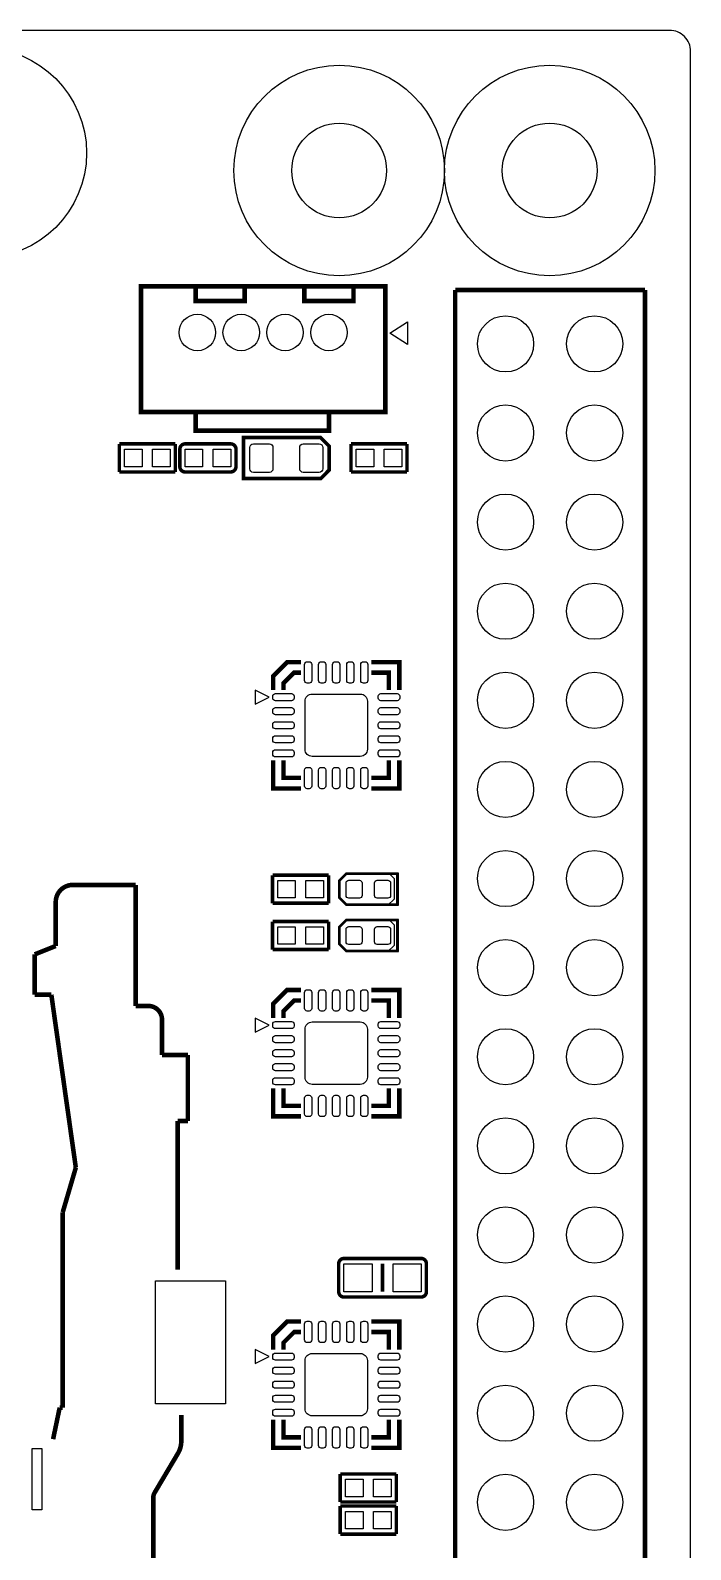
# Model space of a CAD drawing. Extents: x 0 to 100, y -83 to 0.
# Drawn here: x 81.2 to 100.02, y -43.31 to -0.01 of the extents above; entities that cross this region are included whole.
import ezdxf

# ---------------------------------------------------------------- set-up
doc = ezdxf.new("R2010")
doc.units = 0
doc.header["$MEASUREMENT"] = 0
doc.layers.get('0').update_dxf_attribs({"linetype": 'CONTINUOUS'})
for name, color, linetype in [('BG_OUTLINE', 5, 'CONTINUOUS'), ('PG_SILK-TOP', 253, 'CONTINUOUS'), ('PG_SILKSCREEN_TOP', 253, 'CONTINUOUS'), ('PIN_TOP', 92, 'CONTINUOUS')]:
    doc.layers.add(name, color=color, linetype=linetype)

msp = doc.modelspace()

# ---------------------------------------------------------------- linework, layer by layer
at = {"linetype": 'Continuous'}
for centre in [(90.000074, -3.999992), (96.000062, -3.999992)]:
    msp.add_circle(centre, 1.35, dxfattribs=at)
at = {"layer": 'BG_OUTLINE'}
msp.add_lwpolyline([(99.418648, -0.005842), (0.61849, -0.005842, 0.414214), (0.018542, -0.60579), (0.018542, -78.405736, 0.414214), (0.61849, -79.005684), (99.418648, -79.005684, 0.414214), (100.018596, -78.405736), (100.018596, -0.60579, 0.414214)], format="xyb", close=True, dxfattribs=at)
at = {"layer": 'PG_SILK-TOP'}
for points, const_width in [([(84.353146, -10.882122), (91.313254, -10.882122), (91.313254, -7.302246), (84.353146, -7.302246), (84.353146, -10.882122)], 0.130048), ([(87.308182, -7.317232), (87.308182, -7.717282), (85.908134, -7.717282), (85.908134, -7.317232)], 0.130048), ([(90.408252, -7.317232), (90.408252, -7.717282), (89.008204, -7.717282), (89.008204, -7.317232)], 0.130048), ([(93.3069, -58.735722), (93.3069, -7.405878)], 0.130048), ([(93.3069, -7.405878), (98.7171, -7.405878)], 0.130048), ([(98.7171, -7.405878), (98.7171, -58.23585)], 0.130048), ([(89.708228, -10.917174), (89.708228, -11.4173), (85.908134, -11.4173), (85.908134, -10.917174)], 0.130048), ([(89.471246, -12.78128), (87.2744, -12.78128), (87.2744, -11.61288), (89.471246, -11.61288), (89.7128, -11.855196), (89.7128, -12.538964), (89.471246, -12.78128)], 0.1016), ([(83.7311, -12.59205), (83.7311, -11.79195)], 0.100076), ([(83.7311, -11.79195), (85.3313, -11.79195)], 0.100076), ([(85.3313, -11.79195), (85.3313, -12.59205)], 0.100076), ([(87.0585, -11.942064), (87.0585, -12.441936)], 0.100076), ([(90.3351, -12.59205), (90.3351, -11.79195)], 0.100076), ([(90.3351, -11.79195), (91.9353, -11.79195)], 0.100076), ([(91.9353, -11.79195), (91.9353, -12.59205)], 0.100076), ([(85.3313, -12.59205), (83.7311, -12.59205)], 0.100076), ([(91.9353, -12.59205), (90.3351, -12.59205)], 0.100076), ([(88.115902, -18.812002), (88.115902, -18.411952), (88.515952, -18.011902), (88.916002, -18.011902)], 0.127), ([(90.915998, -18.011902), (91.716098, -18.011902), (91.716098, -18.812002)], 0.127), ([(88.415876, -18.812002), (88.415876, -18.612104), (88.716104, -18.311876), (88.916002, -18.311876)], 0.127), ([(90.915998, -18.311876), (91.416124, -18.311876), (91.416124, -18.812002)], 0.127), ([(88.916002, -21.612098), (88.115902, -21.612098), (88.115902, -20.811998)], 0.127), ([(88.916002, -21.312124), (88.415876, -21.312124), (88.415876, -20.811998)], 0.127), ([(91.416124, -20.811998), (91.416124, -21.312124), (90.915998, -21.312124)], 0.127), ([(91.716098, -20.811998), (91.716098, -21.612098), (90.915998, -21.612098)], 0.127), ([(88.0999, -24.88565), (88.0999, -24.08555)], 0.100076), ([(88.0999, -24.08555), (89.7001, -24.08555)], 0.100076), ([(89.7001, -24.08555), (89.7001, -24.88565)], 0.100076), ([(91.6559, -24.9301), (90.2081, -24.9301), (90.0049, -24.7269), (90.0049, -24.2443), (90.2081, -24.0411), (91.6559, -24.0411), (91.6559, -24.9301)], 0.0762), ([(84.19973, -24.362664), (82.409792, -24.362664)], 0.130048), ([(84.19973, -27.812746), (84.19973, -24.362664)], 0.130048), ([(81.919826, -24.85263), (81.919826, -26.10358)], 0.130048), ([(89.7001, -24.88565), (88.0999, -24.88565)], 0.100076), ([(88.0999, -26.20645), (88.0999, -25.40635)], 0.100076), ([(88.0999, -25.40635), (89.7001, -25.40635)], 0.100076), ([(89.7001, -25.40635), (89.7001, -26.20645)], 0.100076), ([(91.6559, -26.2509), (90.2081, -26.2509), (90.0049, -26.0477), (90.0049, -25.5651), (90.2081, -25.3619), (91.6559, -25.3619), (91.6559, -26.2509)], 0.0762), ([(81.919826, -26.10358), (81.319878, -26.34361)], 0.130048), ([(81.319878, -26.34361), (81.319878, -27.493722)], 0.130048), ([(89.7001, -26.20645), (88.0999, -26.20645)], 0.100076), ([(81.319878, -27.493722), (81.794858, -27.493722)], 0.130048), ([(81.794858, -27.493722), (82.49285, -32.421576)], 0.130048), ([(88.115902, -28.159202), (88.115902, -27.759152), (88.515952, -27.359102), (88.916002, -27.359102)], 0.127), ([(88.415876, -28.159202), (88.415876, -27.959304), (88.716104, -27.659076), (88.916002, -27.659076)], 0.127), ([(90.915998, -27.359102), (91.716098, -27.359102), (91.716098, -28.159202)], 0.127), ([(90.915998, -27.659076), (91.416124, -27.659076), (91.416124, -28.159202)], 0.127), ([(84.559902, -27.812746), (84.19973, -27.812746)], 0.130048), ([(84.949792, -29.212794), (84.949792, -28.202636)], 0.130048), ([(85.685884, -29.212794), (84.949792, -29.212794)], 0.130048), ([(85.685884, -31.092648), (85.685884, -29.212794)], 0.130048), ([(88.916002, -30.959298), (88.115902, -30.959298), (88.115902, -30.159198)], 0.127), ([(88.916002, -30.659324), (88.415876, -30.659324), (88.415876, -30.159198)], 0.127), ([(91.416124, -30.159198), (91.416124, -30.659324), (90.915998, -30.659324)], 0.127), ([(91.716098, -30.159198), (91.716098, -30.959298), (90.915998, -30.959298)], 0.127), ([(85.3948, -31.092648), (85.685884, -31.092648)], 0.130048), ([(85.3948, -35.33267), (85.3948, -31.092648)], 0.130048), ([(82.49285, -32.421576), (82.119724, -33.693608)], 0.130048), ([(82.119724, -33.693608), (82.119724, -39.262558)], 0.130048), ([(91.2368, -35.15995), (91.2368, -35.96005)], 0.100076), ([(92.486734, -35.96005), (92.486734, -35.15995)], 0.100076), ([(88.115902, -37.608002), (88.115902, -37.207952), (88.515952, -36.807902), (88.916002, -36.807902)], 0.127), ([(90.915998, -36.807902), (91.716098, -36.807902), (91.716098, -37.608002)], 0.127), ([(88.415876, -37.608002), (88.415876, -37.408104), (88.716104, -37.107876), (88.916002, -37.107876)], 0.127), ([(90.915998, -37.107876), (91.416124, -37.107876), (91.416124, -37.608002)], 0.127), ([(82.032856, -39.262558), (81.844896, -40.162734)], 0.130048), ([(82.119724, -39.262558), (82.032856, -39.262558)], 0.130048), ([(85.499702, -40.215566), (85.499702, -39.472616)], 0.130048), ([(88.916002, -40.408098), (88.115902, -40.408098), (88.115902, -39.607998)], 0.127), ([(88.916002, -40.108124), (88.415876, -40.108124), (88.415876, -39.607998)], 0.127), ([(91.416124, -39.607998), (91.416124, -40.108124), (90.915998, -40.108124)], 0.127), ([(91.716098, -39.607998), (91.716098, -40.408098), (90.915998, -40.408098)], 0.127), ([(84.742782, -41.681654), (85.40369, -40.56761)], 0.130048), ([(90.0303, -41.15435), (91.6305, -41.15435)], 0.100076), ([(90.0303, -41.95445), (90.0303, -41.15435)], 0.100076), ([(91.6305, -41.15435), (91.6305, -41.95445)], 0.100076), ([(84.699856, -50.592736), (84.699856, -41.839642)], 0.130048), ([(91.6305, -41.95445), (90.0303, -41.95445)], 0.100076), ([(90.0303, -42.06875), (91.6305, -42.06875)], 0.100076), ([(90.0303, -42.86885), (90.0303, -42.06875)], 0.100076), ([(91.6305, -42.06875), (91.6305, -42.86885)], 0.100076), ([(91.6305, -42.86885), (90.0303, -42.86885)], 0.100076)]:
    msp.add_lwpolyline(points, dxfattribs=dict(at, const_width=const_width))
for points, const_width in [([(85.4583, -12.441936), (85.4583, -11.942064, -0.414463), (85.608414, -11.79195)], 0.100076), ([(85.608414, -11.79195), (86.908386, -11.79195, -0.414463), (87.0585, -11.942064)], 0.100076), ([(86.908386, -12.59205), (85.608414, -12.59205, -0.414463), (85.4583, -12.441936)], 0.100076), ([(87.0585, -12.441936, -0.414463), (86.908386, -12.59205)], 0.100076), ([(82.409792, -24.362664, 0.414174), (81.919826, -24.85263)], 0.130048), ([(84.949792, -28.202636, 0.414091), (84.559902, -27.812746)], 0.130048), ([(92.336874, -35.01009), (90.136726, -35.01009, 0.41387), (89.986866, -35.15995)], 0.100076), ([(92.486734, -35.15995, 0.41387), (92.336874, -35.01009)], 0.100076), ([(89.986866, -35.15995), (89.986866, -35.96005, 0.41387), (90.136726, -36.10991)], 0.100076), ([(90.136726, -36.10991), (92.336874, -36.10991, 0.41387), (92.486734, -35.96005)], 0.100076), ([(85.40369, -40.56761, 0.134577), (85.499702, -40.215566)], 0.130048), ([(84.742782, -41.681654, 0.134518), (84.699856, -41.839642)], 0.130048)]:
    msp.add_lwpolyline(points, format="xyb", dxfattribs=dict(at, const_width=const_width))
for points in [[(91.3892, -24.9428), (91.694, -24.9428), (91.694, -24.0284), (91.4146, -24.0284), (91.567, -24.1808), (91.567, -24.765)], [(91.3892, -26.2636), (91.694, -26.2636), (91.694, -25.3492), (91.4146, -25.3492), (91.567, -25.5016), (91.567, -26.0858)]]:
    msp.add_lwpolyline(points, close=True, dxfattribs=at)
at = {"layer": 'PG_SILKSCREEN_TOP'}
for points in [[(91.948, -8.958072), (91.44, -8.636), (91.948, -8.313928)], [(88.006428, -19.0119), (87.606378, -18.812002), (87.606378, -19.212052)], [(88.006428, -28.3591), (87.606378, -28.159202), (87.606378, -28.559252)], [(88.006428, -37.8079), (87.606378, -37.608002), (87.606378, -38.008052)]]:
    msp.add_lwpolyline(points, close=True, dxfattribs=at)
at = {"layer": 'PIN_TOP'}
for points in [[(83.881214, -12.441936), (83.881214, -11.942064), (84.381086, -11.942064), (84.381086, -12.441936)], [(84.681314, -12.441936), (84.681314, -11.942064), (85.181186, -11.942064), (85.181186, -12.441936)], [(86.108286, -11.942064), (86.108286, -12.441936), (85.608414, -12.441936), (85.608414, -11.942064)], [(86.908386, -11.942064), (86.908386, -12.441936), (86.408514, -12.441936), (86.408514, -11.942064)], [(90.485214, -12.441936), (90.485214, -11.942064), (90.985086, -11.942064), (90.985086, -12.441936)], [(91.285314, -12.441936), (91.285314, -11.942064), (91.785186, -11.942064), (91.785186, -12.441936)], [(88.250014, -24.735536), (88.250014, -24.235664), (88.749886, -24.235664), (88.749886, -24.735536)], [(89.050114, -24.735536), (89.050114, -24.235664), (89.549986, -24.235664), (89.549986, -24.735536)], [(88.250014, -26.056336), (88.250014, -25.556464), (88.749886, -25.556464), (88.749886, -26.056336)], [(89.050114, -26.056336), (89.050114, -25.556464), (89.549986, -25.556464), (89.549986, -26.056336)], [(90.136726, -35.96005), (90.136726, -35.15995), (90.936826, -35.15995), (90.936826, -35.96005)], [(91.536774, -35.96005), (91.536774, -35.15995), (92.336874, -35.15995), (92.336874, -35.96005)], [(86.759796, -35.65271), (86.759796, -39.15283), (84.7598, -39.15283), (84.7598, -35.65271)], [(81.524856, -40.427656), (81.524856, -42.177716), (81.244948, -42.177716), (81.244948, -40.427656)], [(90.680286, -41.304464), (90.680286, -41.804336), (90.180414, -41.804336), (90.180414, -41.304464)], [(91.480386, -41.304464), (91.480386, -41.804336), (90.980514, -41.804336), (90.980514, -41.304464)], [(90.680286, -42.218864), (90.680286, -42.718736), (90.180414, -42.718736), (90.180414, -42.218864)], [(91.480386, -42.218864), (91.480386, -42.718736), (90.980514, -42.718736), (90.980514, -42.218864)]]:
    msp.add_lwpolyline(points, close=True, dxfattribs=at)
for points in [[(88.1126, -11.89228), (88.1126, -12.50188, -0.414214), (88.011, -12.60348), (87.5538, -12.60348, -0.414214), (87.4522, -12.50188), (87.4522, -11.89228, -0.414214), (87.5538, -11.79068), (88.011, -11.79068, -0.414214)], [(89.535, -11.89228), (89.535, -12.50188, -0.414214), (89.4334, -12.60348), (88.9762, -12.60348, -0.414214), (88.8746, -12.50188), (88.8746, -11.89228, -0.414214), (88.9762, -11.79068), (89.4334, -11.79068, -0.414214)], [(89.0905, -18.002504), (89.1413, -18.002504, -0.414214), (89.2175, -18.078704), (89.2175, -18.535904, -0.414214), (89.1413, -18.612104), (89.0905, -18.612104, -0.414214), (89.0143, -18.535904), (89.0143, -18.078704, -0.414214)], [(89.49055, -18.002504), (89.54135, -18.002504, -0.414214), (89.61755, -18.078704), (89.61755, -18.535904, -0.414214), (89.54135, -18.612104), (89.49055, -18.612104, -0.414214), (89.41435, -18.535904), (89.41435, -18.078704, -0.414214)], [(89.8906, -18.002504), (89.9414, -18.002504, -0.414214), (90.0176, -18.078704), (90.0176, -18.535904, -0.414214), (89.9414, -18.612104), (89.8906, -18.612104, -0.414214), (89.8144, -18.535904), (89.8144, -18.078704, -0.414214)], [(90.29065, -18.002504), (90.34145, -18.002504, -0.414214), (90.41765, -18.078704), (90.41765, -18.535904, -0.414214), (90.34145, -18.612104), (90.29065, -18.612104, -0.414214), (90.21445, -18.535904), (90.21445, -18.078704, -0.414214)], [(90.6907, -18.002504), (90.7415, -18.002504, -0.414214), (90.8177, -18.078704), (90.8177, -18.535904, -0.414214), (90.7415, -18.612104), (90.6907, -18.612104, -0.414214), (90.6145, -18.535904), (90.6145, -18.078704, -0.414214)], [(88.614504, -19.1135), (88.182704, -19.1135, -0.414214), (88.106504, -19.0373), (88.106504, -18.9865, -0.414214), (88.182704, -18.9103), (88.614504, -18.9103), (88.639904, -18.9103, -0.414214), (88.716104, -18.9865), (88.716104, -19.0119), (88.716104, -19.0373, -0.414214), (88.639904, -19.1135)], [(89.2302, -18.923), (90.6018, -18.923, -0.414214), (90.805, -19.1262), (90.805, -20.4978, -0.414214), (90.6018, -20.701), (89.2302, -20.701, -0.414214), (89.027, -20.4978), (89.027, -19.1262, -0.414214)], [(91.623896, -19.1135), (91.192096, -19.1135, -0.414214), (91.115896, -19.0373), (91.115896, -18.9865, -0.414214), (91.192096, -18.9103), (91.623896, -18.9103), (91.649296, -18.9103, -0.414214), (91.725496, -18.9865), (91.725496, -19.0119), (91.725496, -19.0373, -0.414214), (91.649296, -19.1135)], [(88.614504, -19.51355), (88.182704, -19.51355, -0.414214), (88.106504, -19.43735), (88.106504, -19.38655, -0.414214), (88.182704, -19.31035), (88.614504, -19.31035), (88.639904, -19.31035, -0.414214), (88.716104, -19.38655), (88.716104, -19.41195), (88.716104, -19.43735, -0.414214), (88.639904, -19.51355)], [(91.623896, -19.51355), (91.192096, -19.51355, -0.414214), (91.115896, -19.43735), (91.115896, -19.38655, -0.414214), (91.192096, -19.31035), (91.623896, -19.31035), (91.649296, -19.31035, -0.414214), (91.725496, -19.38655), (91.725496, -19.41195), (91.725496, -19.43735, -0.414214), (91.649296, -19.51355)], [(88.614504, -19.9136), (88.182704, -19.9136, -0.414214), (88.106504, -19.8374), (88.106504, -19.7866, -0.414214), (88.182704, -19.7104), (88.614504, -19.7104), (88.639904, -19.7104, -0.414214), (88.716104, -19.7866), (88.716104, -19.812), (88.716104, -19.8374, -0.414214), (88.639904, -19.9136)], [(91.623896, -19.9136), (91.192096, -19.9136, -0.414214), (91.115896, -19.8374), (91.115896, -19.7866, -0.414214), (91.192096, -19.7104), (91.623896, -19.7104), (91.649296, -19.7104, -0.414214), (91.725496, -19.7866), (91.725496, -19.812), (91.725496, -19.8374, -0.414214), (91.649296, -19.9136)], [(88.614504, -20.31365), (88.182704, -20.31365, -0.414214), (88.106504, -20.23745), (88.106504, -20.18665, -0.414214), (88.182704, -20.11045), (88.614504, -20.11045), (88.639904, -20.11045, -0.414214), (88.716104, -20.18665), (88.716104, -20.21205), (88.716104, -20.23745, -0.414214), (88.639904, -20.31365)], [(91.623896, -20.31365), (91.192096, -20.31365, -0.414214), (91.115896, -20.23745), (91.115896, -20.18665, -0.414214), (91.192096, -20.11045), (91.623896, -20.11045), (91.649296, -20.11045, -0.414214), (91.725496, -20.18665), (91.725496, -20.21205), (91.725496, -20.23745, -0.414214), (91.649296, -20.31365)], [(88.614504, -20.7137), (88.182704, -20.7137, -0.414214), (88.106504, -20.6375), (88.106504, -20.5867, -0.414214), (88.182704, -20.5105), (88.614504, -20.5105), (88.639904, -20.5105, -0.414214), (88.716104, -20.5867), (88.716104, -20.6121), (88.716104, -20.6375, -0.414214), (88.639904, -20.7137)], [(91.623896, -20.7137), (91.192096, -20.7137, -0.414214), (91.115896, -20.6375), (91.115896, -20.5867, -0.414214), (91.192096, -20.5105), (91.623896, -20.5105), (91.649296, -20.5105, -0.414214), (91.725496, -20.5867), (91.725496, -20.6121), (91.725496, -20.6375, -0.414214), (91.649296, -20.7137)], [(89.0905, -21.011896), (89.1413, -21.011896, -0.414214), (89.2175, -21.088096), (89.2175, -21.545296, -0.414214), (89.1413, -21.621496), (89.0905, -21.621496, -0.414214), (89.0143, -21.545296), (89.0143, -21.088096, -0.414214)], [(89.49055, -21.011896), (89.54135, -21.011896, -0.414214), (89.61755, -21.088096), (89.61755, -21.545296, -0.414214), (89.54135, -21.621496), (89.49055, -21.621496, -0.414214), (89.41435, -21.545296), (89.41435, -21.088096, -0.414214)], [(89.8906, -21.011896), (89.9414, -21.011896, -0.414214), (90.0176, -21.088096), (90.0176, -21.545296, -0.414214), (89.9414, -21.621496), (89.8906, -21.621496, -0.414214), (89.8144, -21.545296), (89.8144, -21.088096, -0.414214)], [(90.29065, -21.011896), (90.34145, -21.011896, -0.414214), (90.41765, -21.088096), (90.41765, -21.545296, -0.414214), (90.34145, -21.621496), (90.29065, -21.621496, -0.414214), (90.21445, -21.545296), (90.21445, -21.088096, -0.414214)], [(90.6907, -21.011896), (90.7415, -21.011896, -0.414214), (90.8177, -21.088096), (90.8177, -21.545296, -0.414214), (90.7415, -21.621496), (90.6907, -21.621496, -0.414214), (90.6145, -21.545296), (90.6145, -21.088096, -0.414214)], [(90.6526, -24.6634, -0.414214), (90.5764, -24.7396), (90.2716, -24.7396, -0.414214), (90.1954, -24.6634), (90.1954, -24.3078, -0.414214), (90.2716, -24.2316), (90.5764, -24.2316, -0.414214), (90.6526, -24.3078)], [(91.4654, -24.6634, -0.414214), (91.3892, -24.7396), (91.0844, -24.7396, -0.414214), (91.0082, -24.6634), (91.0082, -24.3078, -0.414214), (91.0844, -24.2316), (91.3892, -24.2316, -0.414214), (91.4654, -24.3078)], [(90.6526, -25.9842, -0.414214), (90.5764, -26.0604), (90.2716, -26.0604, -0.414214), (90.1954, -25.9842), (90.1954, -25.6286, -0.414214), (90.2716, -25.5524), (90.5764, -25.5524, -0.414214), (90.6526, -25.6286)], [(91.4654, -25.9842, -0.414214), (91.3892, -26.0604), (91.0844, -26.0604, -0.414214), (91.0082, -25.9842), (91.0082, -25.6286, -0.414214), (91.0844, -25.5524), (91.3892, -25.5524, -0.414214), (91.4654, -25.6286)], [(89.0905, -27.349704), (89.1413, -27.349704, -0.414214), (89.2175, -27.425904), (89.2175, -27.883104, -0.414214), (89.1413, -27.959304), (89.0905, -27.959304, -0.414214), (89.0143, -27.883104), (89.0143, -27.425904, -0.414214)], [(89.49055, -27.349704), (89.54135, -27.349704, -0.414214), (89.61755, -27.425904), (89.61755, -27.883104, -0.414214), (89.54135, -27.959304), (89.49055, -27.959304, -0.414214), (89.41435, -27.883104), (89.41435, -27.425904, -0.414214)], [(89.8906, -27.349704), (89.9414, -27.349704, -0.414214), (90.0176, -27.425904), (90.0176, -27.883104, -0.414214), (89.9414, -27.959304), (89.8906, -27.959304, -0.414214), (89.8144, -27.883104), (89.8144, -27.425904, -0.414214)], [(90.29065, -27.349704), (90.34145, -27.349704, -0.414214), (90.41765, -27.425904), (90.41765, -27.883104, -0.414214), (90.34145, -27.959304), (90.29065, -27.959304, -0.414214), (90.21445, -27.883104), (90.21445, -27.425904, -0.414214)], [(90.6907, -27.349704), (90.7415, -27.349704, -0.414214), (90.8177, -27.425904), (90.8177, -27.883104, -0.414214), (90.7415, -27.959304), (90.6907, -27.959304, -0.414214), (90.6145, -27.883104), (90.6145, -27.425904, -0.414214)], [(88.614504, -28.4607), (88.182704, -28.4607, -0.414214), (88.106504, -28.3845), (88.106504, -28.3337, -0.414214), (88.182704, -28.2575), (88.614504, -28.2575), (88.639904, -28.2575, -0.414214), (88.716104, -28.3337), (88.716104, -28.3591), (88.716104, -28.3845, -0.414214), (88.639904, -28.4607)], [(89.2302, -28.2702), (90.6018, -28.2702, -0.414214), (90.805, -28.4734), (90.805, -29.845, -0.414214), (90.6018, -30.0482), (89.2302, -30.0482, -0.414214), (89.027, -29.845), (89.027, -28.4734, -0.414214)], [(91.623896, -28.4607), (91.192096, -28.4607, -0.414214), (91.115896, -28.3845), (91.115896, -28.3337, -0.414214), (91.192096, -28.2575), (91.623896, -28.2575), (91.649296, -28.2575, -0.414214), (91.725496, -28.3337), (91.725496, -28.3591), (91.725496, -28.3845, -0.414214), (91.649296, -28.4607)], [(88.614504, -28.86075), (88.182704, -28.86075, -0.414214), (88.106504, -28.78455), (88.106504, -28.73375, -0.414214), (88.182704, -28.65755), (88.614504, -28.65755), (88.639904, -28.65755, -0.414214), (88.716104, -28.73375), (88.716104, -28.75915), (88.716104, -28.78455, -0.414214), (88.639904, -28.86075)], [(91.623896, -28.86075), (91.192096, -28.86075, -0.414214), (91.115896, -28.78455), (91.115896, -28.73375, -0.414214), (91.192096, -28.65755), (91.623896, -28.65755), (91.649296, -28.65755, -0.414214), (91.725496, -28.73375), (91.725496, -28.75915), (91.725496, -28.78455, -0.414214), (91.649296, -28.86075)], [(88.614504, -29.2608), (88.182704, -29.2608, -0.414214), (88.106504, -29.1846), (88.106504, -29.1338, -0.414214), (88.182704, -29.0576), (88.614504, -29.0576), (88.639904, -29.0576, -0.414214), (88.716104, -29.1338), (88.716104, -29.1592), (88.716104, -29.1846, -0.414214), (88.639904, -29.2608)], [(91.623896, -29.2608), (91.192096, -29.2608, -0.414214), (91.115896, -29.1846), (91.115896, -29.1338, -0.414214), (91.192096, -29.0576), (91.623896, -29.0576), (91.649296, -29.0576, -0.414214), (91.725496, -29.1338), (91.725496, -29.1592), (91.725496, -29.1846, -0.414214), (91.649296, -29.2608)], [(88.614504, -29.66085), (88.182704, -29.66085, -0.414214), (88.106504, -29.58465), (88.106504, -29.53385, -0.414214), (88.182704, -29.45765), (88.614504, -29.45765), (88.639904, -29.45765, -0.414214), (88.716104, -29.53385), (88.716104, -29.55925), (88.716104, -29.58465, -0.414214), (88.639904, -29.66085)], [(88.614504, -30.0609), (88.182704, -30.0609, -0.414214), (88.106504, -29.9847), (88.106504, -29.9339, -0.414214), (88.182704, -29.8577), (88.614504, -29.8577), (88.639904, -29.8577, -0.414214), (88.716104, -29.9339), (88.716104, -29.9593), (88.716104, -29.9847, -0.414214), (88.639904, -30.0609)], [(91.623896, -29.66085), (91.192096, -29.66085, -0.414214), (91.115896, -29.58465), (91.115896, -29.53385, -0.414214), (91.192096, -29.45765), (91.623896, -29.45765), (91.649296, -29.45765, -0.414214), (91.725496, -29.53385), (91.725496, -29.55925), (91.725496, -29.58465, -0.414214), (91.649296, -29.66085)], [(91.623896, -30.0609), (91.192096, -30.0609, -0.414214), (91.115896, -29.9847), (91.115896, -29.9339, -0.414214), (91.192096, -29.8577), (91.623896, -29.8577), (91.649296, -29.8577, -0.414214), (91.725496, -29.9339), (91.725496, -29.9593), (91.725496, -29.9847, -0.414214), (91.649296, -30.0609)], [(89.0905, -30.359096), (89.1413, -30.359096, -0.414214), (89.2175, -30.435296), (89.2175, -30.892496, -0.414214), (89.1413, -30.968696), (89.0905, -30.968696, -0.414214), (89.0143, -30.892496), (89.0143, -30.435296, -0.414214)], [(89.49055, -30.359096), (89.54135, -30.359096, -0.414214), (89.61755, -30.435296), (89.61755, -30.892496, -0.414214), (89.54135, -30.968696), (89.49055, -30.968696, -0.414214), (89.41435, -30.892496), (89.41435, -30.435296, -0.414214)], [(89.8906, -30.359096), (89.9414, -30.359096, -0.414214), (90.0176, -30.435296), (90.0176, -30.892496, -0.414214), (89.9414, -30.968696), (89.8906, -30.968696, -0.414214), (89.8144, -30.892496), (89.8144, -30.435296, -0.414214)], [(90.29065, -30.359096), (90.34145, -30.359096, -0.414214), (90.41765, -30.435296), (90.41765, -30.892496, -0.414214), (90.34145, -30.968696), (90.29065, -30.968696, -0.414214), (90.21445, -30.892496), (90.21445, -30.435296, -0.414214)], [(90.6907, -30.359096), (90.7415, -30.359096, -0.414214), (90.8177, -30.435296), (90.8177, -30.892496, -0.414214), (90.7415, -30.968696), (90.6907, -30.968696, -0.414214), (90.6145, -30.892496), (90.6145, -30.435296, -0.414214)], [(89.0905, -36.798504), (89.1413, -36.798504, -0.414214), (89.2175, -36.874704), (89.2175, -37.331904, -0.414214), (89.1413, -37.408104), (89.0905, -37.408104, -0.414214), (89.0143, -37.331904), (89.0143, -36.874704, -0.414214)], [(89.49055, -36.798504), (89.54135, -36.798504, -0.414214), (89.61755, -36.874704), (89.61755, -37.331904, -0.414214), (89.54135, -37.408104), (89.49055, -37.408104, -0.414214), (89.41435, -37.331904), (89.41435, -36.874704, -0.414214)], [(89.8906, -36.798504), (89.9414, -36.798504, -0.414214), (90.0176, -36.874704), (90.0176, -37.331904, -0.414214), (89.9414, -37.408104), (89.8906, -37.408104, -0.414214), (89.8144, -37.331904), (89.8144, -36.874704, -0.414214)], [(90.29065, -36.798504), (90.34145, -36.798504, -0.414214), (90.41765, -36.874704), (90.41765, -37.331904, -0.414214), (90.34145, -37.408104), (90.29065, -37.408104, -0.414214), (90.21445, -37.331904), (90.21445, -36.874704, -0.414214)], [(90.6907, -36.798504), (90.7415, -36.798504, -0.414214), (90.8177, -36.874704), (90.8177, -37.331904, -0.414214), (90.7415, -37.408104), (90.6907, -37.408104, -0.414214), (90.6145, -37.331904), (90.6145, -36.874704, -0.414214)], [(88.614504, -37.9095), (88.182704, -37.9095, -0.414214), (88.106504, -37.8333), (88.106504, -37.7825, -0.414214), (88.182704, -37.7063), (88.614504, -37.7063), (88.639904, -37.7063, -0.414214), (88.716104, -37.7825), (88.716104, -37.8079), (88.716104, -37.8333, -0.414214), (88.639904, -37.9095)], [(88.614504, -38.30955), (88.182704, -38.30955, -0.414214), (88.106504, -38.23335), (88.106504, -38.18255, -0.414214), (88.182704, -38.10635), (88.614504, -38.10635), (88.639904, -38.10635, -0.414214), (88.716104, -38.18255), (88.716104, -38.20795), (88.716104, -38.23335, -0.414214), (88.639904, -38.30955)], [(89.2302, -37.719), (90.6018, -37.719, -0.414214), (90.805, -37.9222), (90.805, -39.2938, -0.414214), (90.6018, -39.497), (89.2302, -39.497, -0.414214), (89.027, -39.2938), (89.027, -37.9222, -0.414214)], [(91.623896, -37.9095), (91.192096, -37.9095, -0.414214), (91.115896, -37.8333), (91.115896, -37.7825, -0.414214), (91.192096, -37.7063), (91.623896, -37.7063), (91.649296, -37.7063, -0.414214), (91.725496, -37.7825), (91.725496, -37.8079), (91.725496, -37.8333, -0.414214), (91.649296, -37.9095)], [(91.623896, -38.30955), (91.192096, -38.30955, -0.414214), (91.115896, -38.23335), (91.115896, -38.18255, -0.414214), (91.192096, -38.10635), (91.623896, -38.10635), (91.649296, -38.10635, -0.414214), (91.725496, -38.18255), (91.725496, -38.20795), (91.725496, -38.23335, -0.414214), (91.649296, -38.30955)], [(88.614504, -38.7096), (88.182704, -38.7096, -0.414214), (88.106504, -38.6334), (88.106504, -38.5826, -0.414214), (88.182704, -38.5064), (88.614504, -38.5064), (88.639904, -38.5064, -0.414214), (88.716104, -38.5826), (88.716104, -38.608), (88.716104, -38.6334, -0.414214), (88.639904, -38.7096)], [(91.623896, -38.7096), (91.192096, -38.7096, -0.414214), (91.115896, -38.6334), (91.115896, -38.5826, -0.414214), (91.192096, -38.5064), (91.623896, -38.5064), (91.649296, -38.5064, -0.414214), (91.725496, -38.5826), (91.725496, -38.608), (91.725496, -38.6334, -0.414214), (91.649296, -38.7096)], [(88.614504, -39.10965), (88.182704, -39.10965, -0.414214), (88.106504, -39.03345), (88.106504, -38.98265, -0.414214), (88.182704, -38.90645), (88.614504, -38.90645), (88.639904, -38.90645, -0.414214), (88.716104, -38.98265), (88.716104, -39.00805), (88.716104, -39.03345, -0.414214), (88.639904, -39.10965)], [(91.623896, -39.10965), (91.192096, -39.10965, -0.414214), (91.115896, -39.03345), (91.115896, -38.98265, -0.414214), (91.192096, -38.90645), (91.623896, -38.90645), (91.649296, -38.90645, -0.414214), (91.725496, -38.98265), (91.725496, -39.00805), (91.725496, -39.03345, -0.414214), (91.649296, -39.10965)], [(88.614504, -39.5097), (88.182704, -39.5097, -0.414214), (88.106504, -39.4335), (88.106504, -39.3827, -0.414214), (88.182704, -39.3065), (88.614504, -39.3065), (88.639904, -39.3065, -0.414214), (88.716104, -39.3827), (88.716104, -39.4081), (88.716104, -39.4335, -0.414214), (88.639904, -39.5097)], [(91.623896, -39.5097), (91.192096, -39.5097, -0.414214), (91.115896, -39.4335), (91.115896, -39.3827, -0.414214), (91.192096, -39.3065), (91.623896, -39.3065), (91.649296, -39.3065, -0.414214), (91.725496, -39.3827), (91.725496, -39.4081), (91.725496, -39.4335, -0.414214), (91.649296, -39.5097)], [(89.0905, -39.807896), (89.1413, -39.807896, -0.414214), (89.2175, -39.884096), (89.2175, -40.341296, -0.414214), (89.1413, -40.417496), (89.0905, -40.417496, -0.414214), (89.0143, -40.341296), (89.0143, -39.884096, -0.414214)], [(89.49055, -39.807896), (89.54135, -39.807896, -0.414214), (89.61755, -39.884096), (89.61755, -40.341296, -0.414214), (89.54135, -40.417496), (89.49055, -40.417496, -0.414214), (89.41435, -40.341296), (89.41435, -39.884096, -0.414214)], [(89.8906, -39.807896), (89.9414, -39.807896, -0.414214), (90.0176, -39.884096), (90.0176, -40.341296, -0.414214), (89.9414, -40.417496), (89.8906, -40.417496, -0.414214), (89.8144, -40.341296), (89.8144, -39.884096, -0.414214)], [(90.29065, -39.807896), (90.34145, -39.807896, -0.414214), (90.41765, -39.884096), (90.41765, -40.341296, -0.414214), (90.34145, -40.417496), (90.29065, -40.417496, -0.414214), (90.21445, -40.341296), (90.21445, -39.884096, -0.414214)], [(90.6907, -39.807896), (90.7415, -39.807896, -0.414214), (90.8177, -39.884096), (90.8177, -40.341296, -0.414214), (90.7415, -40.417496), (90.6907, -40.417496, -0.414214), (90.6145, -40.341296), (90.6145, -39.884096, -0.414214)]]:
    msp.add_lwpolyline(points, format="xyb", close=True, dxfattribs=at)
for centre, radius in [((79.799942, -3.50012), 2.999994), ((90.000074, -3.999992), 2.999994), ((96.000062, -3.999992), 2.999994), ((85.958172, -8.617204), 0.519938), ((87.208106, -8.617204), 0.519938), ((88.458294, -8.617204), 0.519938), ((89.708228, -8.617204), 0.519938), ((94.742, -8.9408), 0.799973), ((97.282, -8.9408), 0.799973), ((94.742, -11.4808), 0.799973), ((97.282, -11.4808), 0.799973), ((94.742, -14.0208), 0.799973), ((97.282, -14.0208), 0.799973), ((94.742, -16.5608), 0.799973), ((97.282, -16.5608), 0.799973), ((94.742, -19.1008), 0.799973), ((97.282, -19.1008), 0.799973), ((94.742, -21.6408), 0.799973), ((97.282, -21.6408), 0.799973), ((94.742, -24.1808), 0.799973), ((97.282, -24.1808), 0.799973), ((94.742, -26.7208), 0.799973), ((97.282, -26.7208), 0.799973), ((94.742, -29.2608), 0.799973), ((97.282, -29.2608), 0.799973), ((94.742, -31.8008), 0.799973), ((97.282, -31.8008), 0.799973), ((94.742, -34.3408), 0.799973), ((97.282, -34.3408), 0.799973), ((94.742, -36.8808), 0.799973), ((97.282, -36.8808), 0.799973), ((94.742, -39.4208), 0.799973), ((97.282, -39.4208), 0.799973), ((94.742, -41.9608), 0.799973), ((97.282, -41.9608), 0.799973)]:
    msp.add_circle(centre, radius, dxfattribs=at)

doc.saveas('drawing.dxf')
